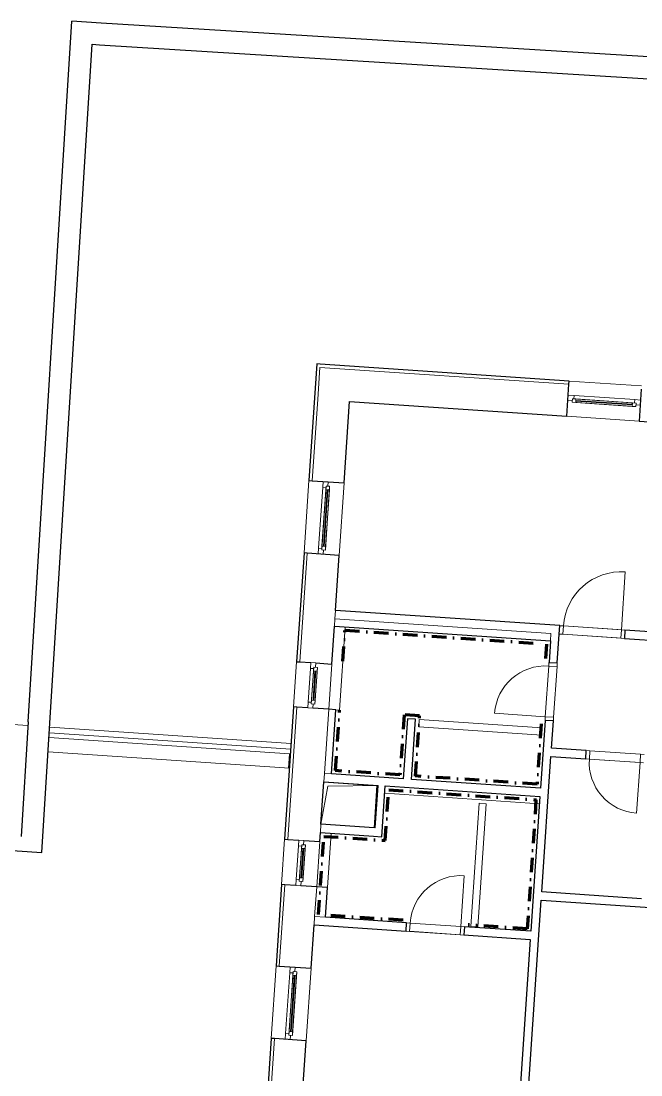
# Model space of a CAD drawing. Header units: millimetres. Extents: x -7743 to 191930, y -8645 to 72638.
# Drawn here: x 108452 to 116996, y 46532 to 61045 of the extents above; entities that cross this region are included whole.
import ezdxf

# ---------------------------------------------------------------- set-up
doc = ezdxf.new("R2010")
doc.units = ezdxf.units.MM
doc.linetypes.add('HA_DashDot_2_2mm-S0_6mm', pattern=[1650, 750, -450, 0, -450])
doc.linetypes.add('HA_DashDot_4mm-S1mm', pattern=[400, 200, -100, 0, -100])
for name, color, linetype, lineweight in [('A-DETL-GENF-OTLN', 9, 'Continuous', 9), ('A-DOOR-____-MCUT', 9, 'Continuous', 9), ('A-DOOR-____-OTLN', 9, 'Continuous', 9), ('A-DOOR-FRAM-MCUT', 9, 'Continuous', 9), ('A-FLOR-____-OTLN', 9, 'Continuous', 9), ('A-GENM-____-OTLN', 9, 'Continuous', 9), ('A-GLAZ-____-MCUT', 9, 'Continuous', 5), ('A-GLAZ-____-OTLN', 9, 'Continuous', 5), ('A-WALL-____-MCUT', 9, 'Continuous', 25), ('A-WALL-____-OTLN', 9, 'Continuous', 9), ('I-WALL-____-MCUT', 9, 'Continuous', 25), ('I-WALL-____-OTLN', 9, 'Continuous', 9)]:
    doc.layers.add(name, color=color, linetype=linetype, lineweight=lineweight)

# ---------------------------------------------------------------- blocks, each defined once
blk = doc.blocks.new('HA_DR_Single_Swing_Solid - In_BJ_800x2100-2124336-schema rezu D_110_5100')
at = {"layer": 'A-DOOR-____-MCUT', "linetype": 'HA_DashDot_2_2mm-S0_6mm'}
for p, q in [((-400, 57.5), (400, 57.5)), ((-400, -57.5), (400, -57.5))]:
    blk.add_line(p, q, dxfattribs=at)
at = {"layer": 'A-DOOR-____-OTLN', "lineweight": 5}
blk.add_line((400, 857.5), (400, 57.5), dxfattribs=at)
blk.add_arc((400, 57.5), 800, 90, 180, dxfattribs=at)
at = {"layer": 'A-DOOR-FRAM-MCUT'}
for p, q in [((-450, 57.5), (-400, 57.5)), ((-400, 57.5), (-400, -57.5)), ((400, 57.5), (450, 57.5)), ((400, -57.5), (400, 57.5)), ((-400, -57.5), (-450, -57.5)), ((450, -57.5), (400, -57.5))]:
    blk.add_line(p, q, dxfattribs=at)
blk = doc.blocks.new('HA_DR_Single_Swing_Solid - In_BJ_700x2100-2124342-schema rezu D_110_5100')
at = {"layer": 'A-DOOR-____-MCUT', "linetype": 'HA_DashDot_2_2mm-S0_6mm'}
for p, q in [((-350, 57.5), (350, 57.5)), ((-350, -57.5), (350, -57.5))]:
    blk.add_line(p, q, dxfattribs=at)
at = {"layer": 'A-DOOR-____-OTLN', "lineweight": 5}
blk.add_line((350, -757.5), (350, -57.5), dxfattribs=at)
blk.add_arc((350, -57.5), 700, 180, 270, dxfattribs=at)
at = {"layer": 'A-DOOR-FRAM-MCUT'}
for p, q in [((-350, 57.5), (-400, 57.5)), ((-350, -57.5), (-350, 57.5)), ((400, 57.5), (350, 57.5)), ((350, 57.5), (350, -57.5)), ((-400, -57.5), (-350, -57.5)), ((350, -57.5), (400, -57.5))]:
    blk.add_line(p, q, dxfattribs=at)
blk = doc.blocks.new('HA_DR_Single_Swing_Solid - In_BJ_700x2100-V43-schema rezu D_110_5100')
at = {"layer": 'A-DOOR-____-MCUT', "linetype": 'HA_DashDot_2_2mm-S0_6mm'}
for p, q in [((-350, 57.5), (350, 57.5)), ((-350, -57.5), (350, -57.5))]:
    blk.add_line(p, q, dxfattribs=at)
at = {"layer": 'A-DOOR-____-OTLN', "lineweight": 5}
blk.add_line((350, 757.5), (350, 57.5), dxfattribs=at)
blk.add_arc((350, 57.5), 700, 90, 180, dxfattribs=at)
at = {"layer": 'A-DOOR-FRAM-MCUT'}
for p, q in [((-400, 57.5), (-350, 57.5)), ((-350, 57.5), (-350, -57.5)), ((350, 57.5), (400, 57.5)), ((350, -57.5), (350, 57.5)), ((-350, -57.5), (-400, -57.5)), ((400, -57.5), (350, -57.5))]:
    blk.add_line(p, q, dxfattribs=at)
blk = doc.blocks.new('HA_WD_SinglePanel - 1000x1500-1670803-schema rezu D_110_5100')
at = {"layer": 'A-GLAZ-____-MCUT'}
for p, q in [((-420, 70), (-500, 70)), ((-500, 0), (-440, 0)), ((-440, -25), (-440, 25)), ((-440, 25), (-390, 25)), ((-420, 25), (-420, 70)), ((-390, 25), (-390, -25)), ((390, 5), (-390, 5)), ((390, -25), (390, 25)), ((390, 25), (440, 25)), ((500, 70), (420, 70)), ((420, 70), (420, 25)), ((440, 25), (440, -25)), ((440, 0), (500, 0)), ((-390, -25), (-440, -25)), ((390, -5), (-390, -5)), ((440, -25), (390, -25))]:
    blk.add_line(p, q, dxfattribs=at)
at = {"layer": 'A-GLAZ-____-OTLN'}
for p, q in [((440, 25), (-440, 25)), ((-440, -25), (-440, 25)), ((420, 70), (-420, 70)), ((390, 25), (-390, 25)), ((440, 25), (440, -25)), ((-440, -25), (440, -25)), ((390, -25), (-390, -25))]:
    blk.add_line(p, q, dxfattribs=at)
blk = doc.blocks.new('HA_WD_SinglePanel - 625x1000-1670806-schema rezu D_110_5100')
at = {"layer": 'A-GLAZ-____-MCUT'}
for p, q in [((-313, 70), (-313, 0)), ((-233, 70), (-313, 70)), ((-313, 0), (-253, 0)), ((-253, -25), (-253, 25)), ((-253, 25), (-203, 25)), ((-233, 25), (-233, 70)), ((-203, 25), (-203, -25)), ((202, 5), (-203, 5)), ((202, -25), (202, 25)), ((202, 25), (252, 25)), ((312, 70), (232, 70)), ((232, 70), (232, 25)), ((252, 25), (252, -25)), ((252, 0), (312, 0)), ((312, 0), (312, 70)), ((-203, -25), (-253, -25)), ((202, -5), (-203, -5)), ((252, -25), (202, -25))]:
    blk.add_line(p, q, dxfattribs=at)
at = {"layer": 'A-GLAZ-____-OTLN'}
for p, q in [((252, 25), (-253, 25)), ((-253, -25), (-253, 25)), ((232, 70), (-233, 70)), ((202, 25), (-203, 25)), ((252, 25), (252, -25)), ((-253, -25), (252, -25)), ((202, -25), (-203, -25))]:
    blk.add_line(p, q, dxfattribs=at)
blk = doc.blocks.new('HA_GM_Tiling_LineBased - Generic Tiles-1695919-schema rezu D_110_5100')
at = {"layer": 'A-GENM-____-OTLN', "linetype": 'HA_DashDot_4mm-S1mm', "lineweight": 80}
blk.add_line((50, -50), (1220, -50), dxfattribs=at)
blk = doc.blocks.new('HA_GM_Tiling_LineBased - Generic Tiles-1695920-schema rezu D_110_5100')
at = {"layer": 'A-GENM-____-OTLN', "linetype": 'HA_DashDot_4mm-S1mm', "lineweight": 80}
blk.add_line((50, -50), (1130, -50), dxfattribs=at)
blk = doc.blocks.new('HA_GM_Tiling_LineBased - Generic Tiles-2053318-schema rezu D_110_5100')
at = {"layer": 'A-GENM-____-OTLN', "linetype": 'HA_DashDot_4mm-S1mm', "lineweight": 80}
blk.add_line((50, -50), (900, -50), dxfattribs=at)
blk = doc.blocks.new('HA_GM_Tiling_LineBased - Generic Tiles-2053354-schema rezu D_110_5100')
at = {"layer": 'A-GENM-____-OTLN', "linetype": 'HA_DashDot_4mm-S1mm', "lineweight": 80}
blk.add_line((-50, -50), (650, -50), dxfattribs=at)
blk = doc.blocks.new('HA_GM_Tiling_LineBased - Generic Tiles-1695923-schema rezu D_110_5100')
at = {"layer": 'A-GENM-____-OTLN', "linetype": 'HA_DashDot_4mm-S1mm', "lineweight": 80}
blk.add_line((50, -50), (2085, -50), dxfattribs=at)
blk = doc.blocks.new('HA_GM_Tiling_LineBased - Generic Tiles-1695924-schema rezu D_110_5100')
at = {"layer": 'A-GENM-____-OTLN', "linetype": 'HA_DashDot_4mm-S1mm', "lineweight": 80}
blk.add_line((50, -50), (1830, -50), dxfattribs=at)
blk = doc.blocks.new('HA_GM_Tiling_LineBased - Generic Tiles-1695925-schema rezu D_110_5100')
at = {"layer": 'A-GENM-____-OTLN', "linetype": 'HA_DashDot_4mm-S1mm', "lineweight": 80}
blk.add_line((50, -50), (865, -50), dxfattribs=at)
blk = doc.blocks.new('HA_GM_Tiling_LineBased - Generic Tiles-1696962-schema rezu D_110_5100')
at = {"layer": 'A-GENM-____-OTLN', "linetype": 'HA_DashDot_4mm-S1mm', "lineweight": 80}
blk.add_line((50, -50), (885, -50), dxfattribs=at)
blk = doc.blocks.new('HA_GM_Tiling_LineBased - Generic Tiles-1696963-schema rezu D_110_5100')
at = {"layer": 'A-GENM-____-OTLN', "linetype": 'HA_DashDot_4mm-S1mm', "lineweight": 80}
blk.add_line((50, -50), (1730, -50), dxfattribs=at)
blk = doc.blocks.new('HA_GM_Tiling_LineBased - Generic Tiles-1700841-schema rezu D_110_5100')
at = {"layer": 'A-GENM-____-OTLN', "linetype": 'HA_DashDot_4mm-S1mm', "lineweight": 80}
blk.add_line((50, -50), (880, -50), dxfattribs=at)
blk = doc.blocks.new('HA_GM_Tiling_LineBased - Generic Tiles-1700876-schema rezu D_110_5100')
at = {"layer": 'A-GENM-____-OTLN', "linetype": 'HA_DashDot_4mm-S1mm', "lineweight": 80}
blk.add_line((-50, -50), (165, -50), dxfattribs=at)
blk = doc.blocks.new('HA_GM_Tiling_LineBased - Generic Tiles-1700910-schema rezu D_110_5100')
at = {"layer": 'A-GENM-____-OTLN', "linetype": 'HA_DashDot_4mm-S1mm', "lineweight": 80}
blk.add_line((-50, -50), (780, -50), dxfattribs=at)
blk = doc.blocks.new('HA_GM_Tiling_LineBased - Generic Tiles-2044022-schema rezu D_110_5100')
at = {"layer": 'A-GENM-____-OTLN', "linetype": 'HA_DashDot_4mm-S1mm', "lineweight": 80}
blk.add_line((50, -50), (940, -50), dxfattribs=at)
blk = doc.blocks.new('HA_GM_Tiling_LineBased - Generic Tiles-2044036-schema rezu D_110_5100')
at = {"layer": 'A-GENM-____-OTLN', "linetype": 'HA_DashDot_4mm-S1mm', "lineweight": 80}
blk.add_line((50, -50), (885, -50), dxfattribs=at)
blk = doc.blocks.new('HA_GM_Tiling_LineBased - Generic Tiles-2043970-schema rezu D_110_5100')
at = {"layer": 'A-GENM-____-OTLN', "linetype": 'HA_DashDot_4mm-S1mm', "lineweight": 80}
blk.add_line((50, -50), (475, -50), dxfattribs=at)
blk = doc.blocks.new('HA_GM_Tiling_LineBased - Generic Tiles-2044023-schema rezu D_110_5100')
at = {"layer": 'A-GENM-____-OTLN', "linetype": 'HA_DashDot_4mm-S1mm', "lineweight": 80}
blk.add_line((50, -50), (2835, -50), dxfattribs=at)
blk = doc.blocks.new('HA_GM_Tiling_LineBased - Generic Tiles-2043971-schema rezu D_110_5100')
at = {"layer": 'A-GENM-____-OTLN', "linetype": 'HA_DashDot_4mm-S1mm', "lineweight": 80}
blk.add_line((50, -50), (250, -50), dxfattribs=at)
blk = doc.blocks.new('HA_GM_Shaft_Rectangle - Default-2138023-schema rezu D_110_5100')
at = {"layer": 'A-DETL-GENF-OTLN'}
for p, q in [((58.5, -58.5), (750, 0)), ((0, -585), (58.5, -58.5))]:
    blk.add_line(p, q, dxfattribs=at)
at = {"layer": 'A-GENM-____-OTLN'}
for p, q in [((0, -585), (0, 0)), ((0, 0), (750, 0)), ((750, 0), (750, -585)), ((750, -585), (0, -585))]:
    blk.add_line(p, q, dxfattribs=at)
blk = doc.blocks.new('185-01_OBJEKT B_Central_rvt-3-schema rezu D_110_5100')
at = {"layer": 'A-WALL-____-MCUT'}
for p, q in [((-3057, 56324), (-3166, 54718)), ((-3012, 56321), (-3057, 56324)), ((420, 56088), (-3012, 56321)), ((387, 55604), (417, 56043)), ((417, 56043), (420, 56088)), ((1414, 55975), (1384, 55536)), ((-2683, 54685), (-2606, 55807)), ((-2606, 55807), (387, 55604)), ((1384, 55536), (2033, 55492)), ((-3166, 54718), (-3121, 54715)), ((-3121, 54715), (-2683, 54685)), ((-3234, 53720), (-3336, 52223)), ((-3189, 53717), (-3234, 53720)), ((-2750, 53687), (-3189, 53717)), ((-2802, 52929), (-2750, 53687)), ((-2852, 52191), (-2816, 52714)), ((-3336, 52223), (-3291, 52220)), ((-3291, 52220), (-3141, 52210)), ((-3071, 52206), (-2852, 52191)), ((-3378, 51600), (-3502, 49779)), ((-3333, 51597), (-3378, 51600)), ((-3183, 51587), (-3333, 51597)), ((-2894, 51567), (-3114, 51582)), ((-3001, 49986), (-2962, 50569)), ((-3018, 49746), (-3009, 49871)), ((-3502, 49779), (-3457, 49776)), ((-3457, 49776), (-3307, 49766)), ((-3237, 49761), (-3018, 49746)), ((-3544, 49156), (-3620, 48033)), ((-3499, 49152), (-3544, 49156)), ((-3349, 49142), (-3499, 49152)), ((-3060, 49123), (-3280, 49138)), ((-3136, 48000), (-3096, 48599)), ((-3620, 48033), (-3575, 48030)), ((-3575, 48030), (-3136, 48000)), ((-3688, 47035), (-3898, 43933)), ((-3643, 47032), (-3688, 47035)), ((-3204, 47003), (-3643, 47032)), ((-3382, 44384), (-3204, 47003))]:
    blk.add_line(p, q, dxfattribs=at)
at = {"layer": 'A-WALL-____-MCUT', "lineweight": 9}
for p, q in [((-3016, 56276), (-3045, 55837)), ((-3045, 55837), (-3016, 56276)), ((417, 56043), (-3016, 56276)), ((-3016, 56276), (417, 56043)), ((-3045, 55837), (-3121, 54715)), ((-3121, 54715), (-3045, 55837)), ((-3189, 53717), (-3291, 52220)), ((-3291, 52220), (-3189, 53717)), ((-2802, 52929), (-2809, 52814)), ((-2809, 52814), (-2816, 52714)), ((-2809, 52814), (169, 52612)), ((169, 52612), (-2809, 52814)), ((162, 52512), (169, 52612)), ((-3333, 51597), (-3457, 49776)), ((-3457, 49776), (-3333, 51597)), ((-2954, 50684), (-2894, 51567)), ((-2894, 51567), (-2954, 50684)), ((-2954, 50684), (-2962, 50569)), ((-2954, 50684), (-2854, 50677)), ((-3001, 49986), (-3009, 49871)), ((-3499, 49152), (-3575, 48030)), ((-3575, 48030), (-3499, 49152)), ((-3088, 48714), (-3060, 49123)), ((-3060, 49123), (-3088, 48714)), ((-3088, 48714), (-3096, 48599)), ((-3088, 48714), (-2938, 48703)), ((-3643, 47032), (-3821, 44413)), ((-3821, 44413), (-3643, 47032))]:
    blk.add_line(p, q, dxfattribs=at)
at = {"layer": 'A-WALL-____-OTLN'}
for p, q in [((420, 56088), (1417, 56020)), ((1384, 55536), (387, 55604)), ((-3234, 53720), (-3166, 54718)), ((-2683, 54685), (-2750, 53687)), ((-3378, 51600), (-3336, 52223)), ((-2852, 52191), (-2894, 51567)), ((-3544, 49156), (-3502, 49779)), ((-3018, 49746), (-3060, 49123)), ((-3688, 47035), (-3620, 48033)), ((-3136, 48000), (-3204, 47003))]:
    blk.add_line(p, q, dxfattribs=at)
at = {"layer": 'I-WALL-____-MCUT'}
for p, q in [((291, 52719), (-2802, 52929)), ((-2816, 52714), (162, 52512)), ((283, 52604), (291, 52719)), ((256, 52205), (283, 52604)), ((1189, 52658), (1181, 52543)), ((1181, 52543), (2623, 52445)), ((1838, 52614), (1189, 52658)), ((162, 52512), (142, 52213)), ((142, 52213), (256, 52205)), ((-2794, 51560), (-2894, 51567)), ((-2854, 50677), (-2794, 51560)), ((-1810, 51438), (-1867, 50610)), ((-1696, 51431), (-1810, 51438)), ((-1752, 50602), (-1696, 51431)), ((87, 51415), (24, 50482)), ((202, 51407), (87, 51415)), ((177, 51033), (202, 51407)), ((656, 51000), (177, 51033)), ((648, 50886), (656, 51000)), ((42, 49052), (169, 50918)), ((169, 50918), (648, 50886)), ((-1867, 50610), (-2854, 50677)), ((-2962, 50569), (-2229, 50520)), ((-2229, 50520), (-2268, 49936)), ((-2161, 49813), (-2114, 50512)), ((-2114, 50512), (16, 50367)), ((24, 50482), (-1752, 50602)), ((16, 50367), (-110, 48511)), ((-2268, 49936), (-3001, 49986)), ((-3009, 49871), (-2276, 49821)), ((-2276, 49821), (-2161, 49813)), ((-2910, 49113), (-3060, 49123)), ((-2938, 48703), (-2910, 49113)), ((-221, 45171), (35, 48938)), ((35, 48938), (3551, 48699)), ((1419, 48959), (42, 49052)), ((-1821, 48628), (-2938, 48703)), ((-1828, 48513), (-1821, 48628)), ((-3096, 48599), (-1828, 48513)), ((-1023, 48573), (-1030, 48459)), ((-110, 48511), (-1023, 48573)), ((-1030, 48459), (-117, 48397)), ((-117, 48397), (-336, 45179))]:
    blk.add_line(p, q, dxfattribs=at)
at = {"layer": 'I-WALL-____-OTLN'}
for p, q in [((-2667, 52704), (-2744, 51557)), ((341, 52716), (1139, 52661)), ((1131, 52547), (333, 52601)), ((-2894, 51567), (-2852, 52191)), ((-2794, 51560), (-2744, 51557)), ((-1646, 51427), (-1652, 51327)), ((-1646, 51427), (50, 51312)), ((44, 51212), (-1652, 51327)), ((50, 51312), (44, 51212)), ((706, 50997), (1404, 50950)), ((1396, 50835), (698, 50882)), ((10, 50267), (-2121, 50412)), ((-937, 48578), (-822, 50274)), ((-722, 50267), (-837, 48571)), ((-822, 50274), (-722, 50267)), ((-2860, 49861), (-2910, 49113)), ((-3060, 49123), (-3018, 49746)), ((-1771, 48624), (-1072, 48577)), ((-1080, 48462), (-1779, 48510)), ((-937, 48578), (-837, 48571))]:
    blk.add_line(p, q, dxfattribs=at)
at = {"layer": 'A-DOOR-____-OTLN', "color": 250, "lineweight": 9}
for name, p, rotation in [('HA_DR_Single_Swing_Solid - In_BJ_800x2100-2124336-schema rezu D_110_5100', (736, 52631), 356.1172724189428), ('HA_DR_Single_Swing_Solid - In_BJ_700x2100-2124342-schema rezu D_110_5100', (172, 51810), 266.1172724189429), ('HA_DR_Single_Swing_Solid - In_BJ_700x2100-2124342-schema rezu D_110_5100', (1051, 50916), 356.1172724189428), ('HA_DR_Single_Swing_Solid - In_BJ_700x2100-V43-schema rezu D_110_5100', (-1426, 48543), 356.1172724189428)]:
    blk.add_blockref(name, p, dxfattribs=dict(at, rotation=rotation))
at = {"layer": 'A-GENM-____-OTLN', "color": 250, "lineweight": 9}
for name, p, rotation in [('HA_GM_Tiling_LineBased - Generic Tiles-2043970-schema rezu D_110_5100', (-2752, 52184), 86.117272418943), ('HA_GM_Tiling_LineBased - Generic Tiles-2044023-schema rezu D_110_5100', (-2716, 52708), 356.1172724189429), ('HA_GM_Tiling_LineBased - Generic Tiles-2043971-schema rezu D_110_5100', (162, 52512), 266.117272418943), ('HA_GM_Tiling_LineBased - Generic Tiles-2044036-schema rezu D_110_5100', (-2854, 50677), 86.11727241894305), ('HA_GM_Tiling_LineBased - Generic Tiles-1700910-schema rezu D_110_5100', (-1810, 51438), 266.117272418943), ('HA_GM_Tiling_LineBased - Generic Tiles-1700876-schema rezu D_110_5100', (-1696, 51431), 176.1172724189432), ('HA_GM_Tiling_LineBased - Generic Tiles-1700841-schema rezu D_110_5100', (-1752, 50602), 86.11727241894303), ('HA_GM_Tiling_LineBased - Generic Tiles-1696962-schema rezu D_110_5100', (87, 51415), 266.117272418943), ('HA_GM_Tiling_LineBased - Generic Tiles-2044022-schema rezu D_110_5100', (-1867, 50610), 176.1172724189432), ('HA_GM_Shaft_Rectangle - Default-2138023-schema rezu D_110_5100', (-2962, 50569), 356.1172724189424), ('HA_GM_Tiling_LineBased - Generic Tiles-1696963-schema rezu D_110_5100', (24, 50482), 176.1172724189429), ('HA_GM_Tiling_LineBased - Generic Tiles-2053354-schema rezu D_110_5100', (-2161, 49813), 86.11727241894303), ('HA_GM_Tiling_LineBased - Generic Tiles-1695923-schema rezu D_110_5100', (-2114, 50512), 356.1172724189429), ('HA_GM_Tiling_LineBased - Generic Tiles-1695924-schema rezu D_110_5100', (16, 50367), 266.117272418943), ('HA_GM_Tiling_LineBased - Generic Tiles-1695920-schema rezu D_110_5100', (-3089, 48694), 86.117272418943), ('HA_GM_Tiling_LineBased - Generic Tiles-2053318-schema rezu D_110_5100', (-3009, 49871), 356.1172724189431), ('HA_GM_Tiling_LineBased - Generic Tiles-1695919-schema rezu D_110_5100', (-1822, 48608), 176.1172724189432), ('HA_GM_Tiling_LineBased - Generic Tiles-1695925-schema rezu D_110_5100', (-111, 48492), 176.1172724189432)]:
    blk.add_blockref(name, p, dxfattribs=dict(at, rotation=rotation))
at = {"layer": 'A-GLAZ-____-OTLN', "color": 250, "lineweight": 9}
for name, p, rotation in [('HA_WD_SinglePanel - 1000x1500-1670803-schema rezu D_110_5100', (901, 55790), 356.1172724189428), ('HA_WD_SinglePanel - 1000x1500-1670803-schema rezu D_110_5100', (-2936, 54201), 86.11727241894292), ('HA_WD_SinglePanel - 625x1000-1670806-schema rezu D_110_5100', (-3092, 51894), 86.11727241894292), ('HA_WD_SinglePanel - 625x1000-1670806-schema rezu D_110_5100', (-3258, 49449), 86.11727241894292), ('HA_WD_SinglePanel - 1000x1500-1670803-schema rezu D_110_5100', (-3390, 47516), 86.11727241894292)]:
    blk.add_blockref(name, p, dxfattribs=dict(at, rotation=rotation))

msp = doc.modelspace()

# ---------------------------------------------------------------- linework, layer by layer
at = {"layer": 'A-FLOR-____-OTLN'}
for p, q in [((108547.6, 51342.2), (107350.2, 51423.5)), ((112169.2, 51016.2), (108842, 51242.1)), ((112151.6, 50755.5), (108825.7, 50981.3))]:
    msp.add_line(p, q, dxfattribs=at)
at = {"layer": 'A-WALL-____-MCUT'}
for p, q in [((108551, 51395.6), (109153.8, 61045.1)), ((109554.7, 61017.9), (109153.8, 61045.1)), ((126487.4, 59972.1), (109554.7, 61017.9)), ((108850.4, 51376.8), (109434.4, 60725.4)), ((109434.4, 60725.4), (109535.3, 60718.6)), ((109535.3, 60718.6), (126467.1, 59672.8))]:
    msp.add_line(p, q, dxfattribs=at)
at = {"layer": 'A-WALL-____-OTLN'}
msp.add_line((108846.9, 51321.9), (112174.7, 51096.1), dxfattribs=at)
at = {"layer": 'I-WALL-____-MCUT'}
for p, q in [((108551, 51395.6), (108452.2, 49815.2)), ((108739.1, 49595.3), (108850.4, 51376.8)), ((106117.1, 49773.2), (108739.1, 49595.3))]:
    msp.add_line(p, q, dxfattribs=at)
at = {"layer": 'I-WALL-____-OTLN'}
for p in [(108838.1, 51180.9), (112136.6, 50756.5)]:
    msp.add_line(p, (112150.1, 50956.1), dxfattribs=at)

# ---------------------------------------------------------------- block references
at = {"lineweight": 5}
msp.add_blockref('185-01_OBJEKT B_Central_rvt-3-schema rezu D_110_5100', (115586.9, 0), dxfattribs=at)

doc.saveas('drawing.dxf')
